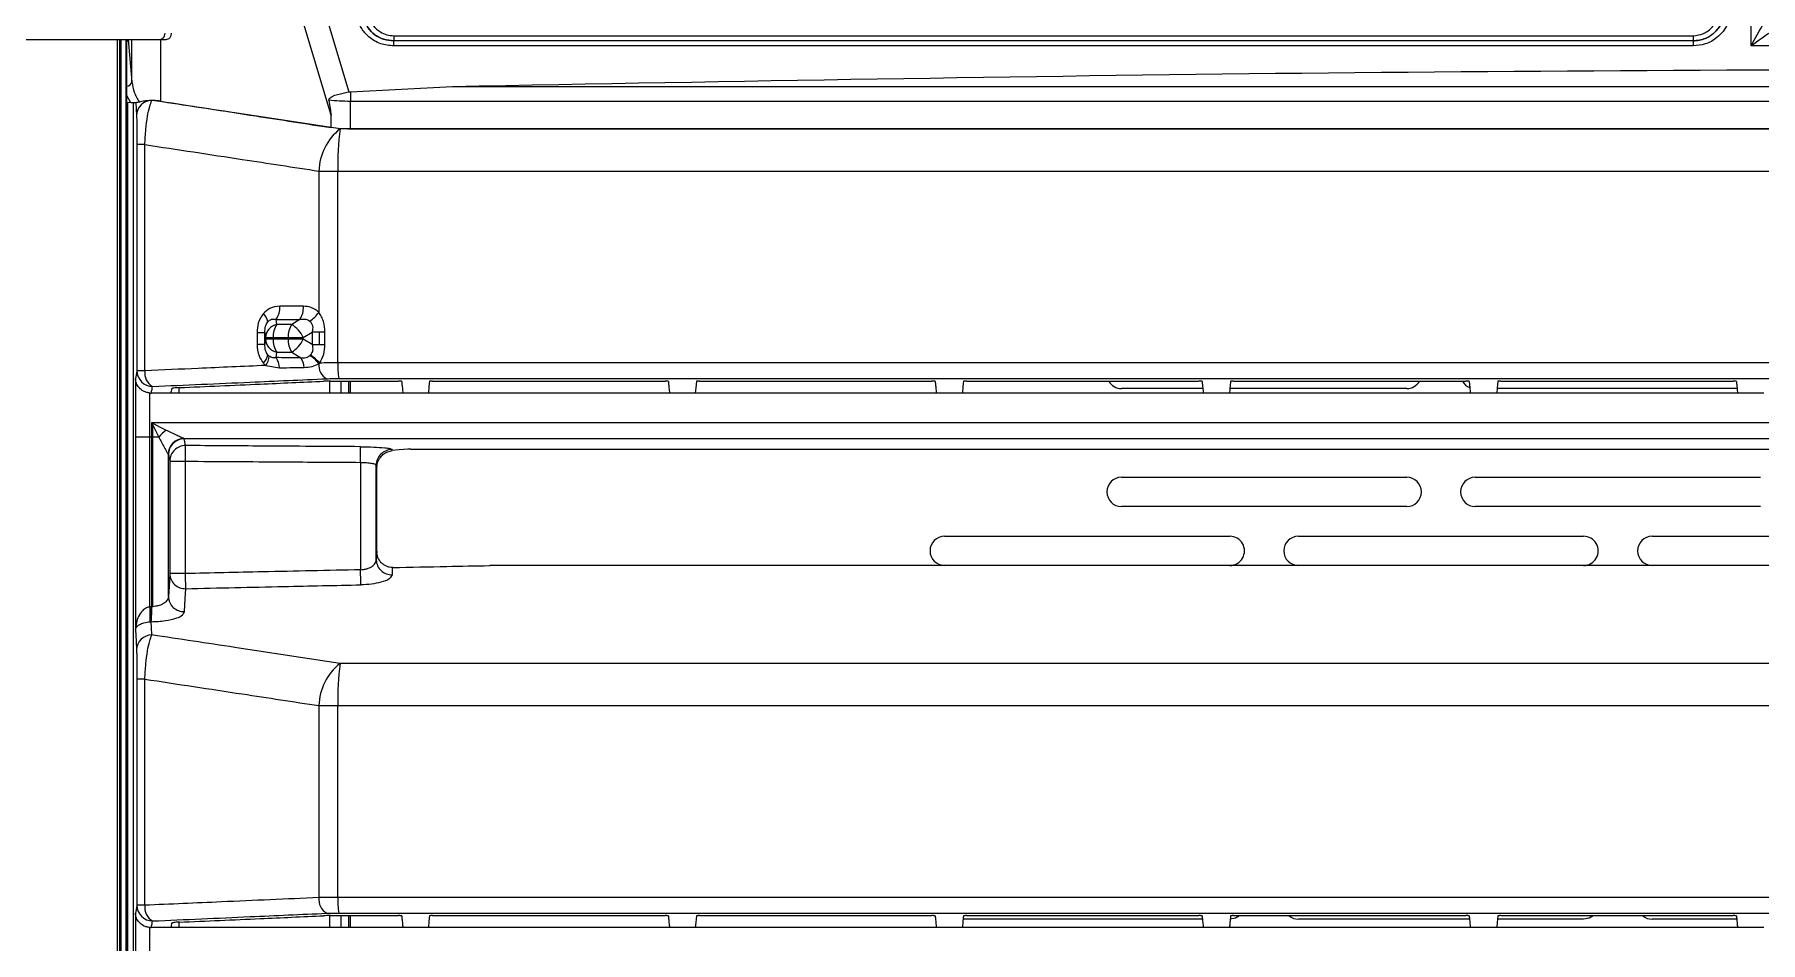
# Model space of a CAD drawing. Header units: millimetres. Extents: x -356 to 237, y 0 to 365.
# Drawn here: x 144.5 to 149.99, y 21.74 to 24.63 of the extents above; entities that cross this region are included whole.
import ezdxf

# ---------------------------------------------------------------- set-up
doc = ezdxf.new("R2010")
doc.units = ezdxf.units.MM

msp = doc.modelspace()

# ---------------------------------------------------------------- linework, layer by layer
at = {"color": 7, "linetype": 'Continuous', "lineweight": 25}
for p, q in [((149.9555, 24.5926), (149.9555, 28.1612)), ((144.9323, 26.3269), (145.4962, 24.4463)), ((145.44, 24.3728), (144.9323, 26.0659)), ((144.421, 24.613), (144.8923, 24.613)), ((144.7602, 24.613), (144.7602, 10.1015)), ((144.7687, 10.1015), (144.7687, 24.613)), ((144.7688, 10.1015), (144.7688, 24.613)), ((144.7728, 10.1015), (144.7728, 24.613)), ((144.7877, 24.613), (144.7877, 10.1015)), ((144.7903, 10.1015), (144.7903, 24.613)), ((144.7905, 10.1015), (144.7905, 24.613)), ((144.7947, 24.613), (144.8069, 24.4785)), ((144.8069, 24.4785), (144.8069, 24.613)), ((144.8923, 24.613), (144.9155, 24.613)), ((144.8971, 24.613), (144.8971, 24.4172)), ((145.6393, 24.6251), (149.7711, 24.6251)), ((145.6393, 24.6251), (145.6393, 24.6092)), ((149.7711, 24.6092), (145.6393, 24.6092)), ((145.6393, 24.5927), (145.6393, 24.6092)), ((149.7711, 24.5927), (145.6393, 24.5927)), ((149.7711, 24.6251), (149.7711, 24.6092)), ((149.7711, 24.6092), (149.7711, 24.5927)), ((157.0069, 24.5926), (149.9555, 24.5926)), ((144.8034, 24.412), (144.7905, 24.4355)), ((145.4962, 24.4463), (145.502, 24.4472)), ((145.502, 24.4472), (145.8265, 24.4642)), ((144.8034, 24.412), (144.7905, 24.4129)), ((144.7926, 24.4127), (144.7926, 10.1015)), ((144.8102, 24.4118), (144.8102, 19.9184)), ((145.44, 24.333), (145.44, 24.3728)), ((145.5012, 24.4163), (145.5012, 24.3285)), ((151.2296, 24.3284), (145.5012, 24.3284)), ((144.8478, 24.2789), (144.8228, 24.2789)), ((144.8228, 24.2789), (144.8228, 23.5597)), ((144.8478, 23.5597), (144.8478, 24.2789)), ((145.4013, 24.1946), (145.4013, 23.7454)), ((145.4013, 24.1946), (145.4615, 24.1946)), ((145.4615, 23.5849), (145.4615, 24.1946)), ((145.2658, 23.723), (145.3408, 23.723)), ((145.2673, 23.7071), (145.2658, 23.723)), ((145.3522, 23.765), (145.2772, 23.765)), ((145.3408, 23.723), (145.3148, 23.7071)), ((145.2046, 23.6811), (145.2046, 23.6445)), ((145.2046, 23.6811), (145.2295, 23.6811)), ((145.2295, 23.6811), (145.231, 23.6652)), ((145.2295, 23.6445), (145.2295, 23.6811)), ((145.231, 23.6604), (145.2295, 23.6445)), ((145.231, 23.6652), (145.231, 23.6604)), ((145.231, 23.6652), (145.256, 23.6652)), ((145.256, 23.6604), (145.231, 23.6604)), ((145.256, 23.6604), (145.256, 23.6652)), ((145.256, 23.6652), (145.3034, 23.6652)), ((145.3034, 23.6604), (145.256, 23.6604)), ((145.3148, 23.7071), (145.2673, 23.7071)), ((145.3034, 23.6652), (145.3511, 23.6652)), ((145.3034, 23.6652), (145.3034, 23.6604)), ((145.3511, 23.6604), (145.3034, 23.6604)), ((145.3511, 23.6652), (145.3794, 23.6825)), ((145.3511, 23.6604), (145.3511, 23.6652)), ((145.3794, 23.6431), (145.3511, 23.6604)), ((145.3794, 23.6825), (145.3794, 23.6431)), ((145.4021, 23.6825), (145.3794, 23.6825)), ((145.4021, 23.6825), (145.4021, 23.6431)), ((145.4203, 23.6825), (145.4021, 23.6825)), ((145.4203, 23.6431), (145.4203, 23.6825)), ((145.2046, 23.6445), (145.2295, 23.6445)), ((145.2657, 23.6014), (145.2673, 23.6185)), ((145.2673, 23.6185), (145.3148, 23.6185)), ((145.3148, 23.6185), (145.3436, 23.6009)), ((145.3794, 23.6431), (145.4021, 23.6431)), ((145.4021, 23.6431), (145.4203, 23.6431)), ((144.8478, 23.5597), (144.8228, 23.5597)), ((145.2321, 23.5766), (145.2763, 23.569)), ((144.8177, 23.5346), (144.8177, 23.3482)), ((144.9561, 23.506), (144.9561, 23.4887)), ((145.4359, 23.4887), (145.4359, 23.5268)), ((145.4379, 23.5268), (145.6539, 23.5268)), ((145.4705, 23.5268), (145.4705, 23.4887)), ((145.4965, 23.4887), (145.4965, 23.5268)), ((145.5018, 23.4887), (145.5018, 23.5268)), ((145.7623, 23.5268), (146.5019, 23.5268)), ((146.6112, 23.5268), (147.3505, 23.5268)), ((147.4606, 23.5268), (148.1995, 23.5268)), ((148.2122, 23.5029), (147.9536, 23.5029)), ((148.8606, 23.5029), (148.2983, 23.5029)), ((148.3102, 23.5268), (149.049, 23.5268)), ((149.9112, 23.5029), (149.1481, 23.5029)), ((149.1602, 23.5268), (149.8988, 23.5268)), ((144.8639, 23.3482), (144.8639, 23.4889)), ((144.9302, 23.4887), (144.8682, 23.4887)), ((145.6682, 23.4887), (144.9302, 23.4887)), ((145.7492, 23.4887), (145.6682, 23.4887)), ((146.5162, 23.4887), (145.7492, 23.4887)), ((146.5981, 23.4887), (146.5162, 23.4887)), ((147.3646, 23.4887), (146.5981, 23.4887)), ((147.4473, 23.4887), (147.3646, 23.4887)), ((148.2136, 23.4887), (147.4473, 23.4887)), ((148.2969, 23.4887), (148.2136, 23.4887)), ((149.063, 23.4887), (148.2969, 23.4887)), ((149.1467, 23.4887), (149.063, 23.4887)), ((149.9126, 23.4887), (149.1467, 23.4887)), ((149.9967, 23.4887), (149.9126, 23.4887)), ((144.8689, 23.394), (144.8689, 23.3482)), ((144.915, 23.3711), (144.8689, 23.394)), ((144.8689, 23.394), (144.8727, 23.3863)), ((144.8727, 23.3863), (144.8922, 23.3482)), ((144.8727, 23.3482), (144.8727, 23.3863)), ((144.8177, 23.3482), (144.8177, 22.7352)), ((144.8639, 23.3482), (144.8177, 23.3482)), ((144.8689, 23.3482), (144.8639, 23.3482)), ((144.8639, 22.8091), (144.8639, 23.3482)), ((144.8727, 23.3482), (144.8689, 23.3482)), ((144.8689, 23.3482), (144.8689, 22.8093)), ((144.8922, 23.3482), (144.8727, 23.3482)), ((144.8727, 22.8094), (144.8727, 23.3482)), ((144.9227, 22.8414), (144.9227, 23.2931)), ((144.9269, 23.272), (144.9269, 22.9145)), ((144.9269, 23.272), (144.9769, 23.272)), ((144.9769, 22.9145), (144.9769, 23.272)), ((145.6932, 23.3106), (151.2296, 23.3106)), ((145.5337, 23.2684), (145.5337, 22.9267)), ((145.5837, 22.9585), (145.5837, 23.2592)), ((145.5852, 23.2513), (145.5881, 23.268)), ((145.5852, 22.9859), (145.5852, 23.2513)), ((147.9536, 23.2209), (148.8606, 23.2209)), ((149.0786, 23.2209), (149.9856, 23.2209)), ((148.8606, 23.1279), (147.9536, 23.1279)), ((149.9856, 23.1279), (149.0786, 23.1279)), ((147.3911, 23.0334), (148.2981, 23.0334)), ((148.5161, 23.0334), (149.4231, 23.0334)), ((149.6411, 23.0334), (150.5481, 23.0334)), ((144.9769, 22.9145), (144.9269, 22.9145)), ((151.2296, 22.9401), (145.9451, 22.9401)), ((148.2981, 22.9404), (147.3911, 22.9404)), ((149.4231, 22.9404), (148.5161, 22.9404)), ((150.5481, 22.9404), (149.6411, 22.9404)), ((144.8727, 22.8094), (144.8697, 22.8094)), ((144.8478, 22.5789), (144.8228, 22.5789)), ((144.8228, 22.5789), (144.8228, 21.8597)), ((144.8478, 21.8597), (144.8478, 22.5789)), ((145.4013, 22.4946), (145.4013, 21.8841)), ((145.4013, 22.4946), (145.4615, 22.4946)), ((145.4615, 21.8849), (145.4615, 22.4946)), ((144.8478, 21.8597), (144.8228, 21.8597)), ((144.8177, 21.8345), (144.8177, 21.6482)), ((144.9561, 21.806), (144.9561, 21.7887)), ((145.4359, 21.7887), (145.4359, 21.8268)), ((145.4379, 21.8268), (145.6539, 21.8268)), ((145.4705, 21.8268), (145.4705, 21.7887)), ((145.4965, 21.7887), (145.4965, 21.8268)), ((145.5018, 21.7887), (145.5018, 21.8268)), ((145.7623, 21.8268), (146.5019, 21.8268)), ((146.6112, 21.8268), (147.3505, 21.8268)), ((148.211, 21.8154), (147.45, 21.8154)), ((147.4606, 21.8268), (148.1995, 21.8268)), ((148.3102, 21.8268), (149.049, 21.8268)), ((149.0603, 21.8154), (148.5161, 21.8154)), ((149.4231, 21.8154), (149.1494, 21.8154)), ((149.1602, 21.8268), (149.8988, 21.8268)), ((149.91, 21.8154), (149.6411, 21.8154)), ((144.8639, 21.6482), (144.8639, 21.7889)), ((144.9302, 21.7887), (144.8682, 21.7887)), ((145.6682, 21.7887), (144.9302, 21.7887)), ((145.7492, 21.7887), (145.6682, 21.7887)), ((146.5162, 21.7887), (145.7492, 21.7887)), ((146.5981, 21.7887), (146.5162, 21.7887)), ((147.3646, 21.7887), (146.5981, 21.7887)), ((147.4473, 21.7887), (147.3646, 21.7887)), ((148.2136, 21.7887), (147.4473, 21.7887)), ((148.2969, 21.7887), (148.2136, 21.7887)), ((149.063, 21.7887), (148.2969, 21.7887)), ((149.1467, 21.7887), (149.063, 21.7887)), ((149.9126, 21.7887), (149.1467, 21.7887)), ((149.9967, 21.7887), (149.9126, 21.7887))]:
    msp.add_line(p, q, dxfattribs=at)
at = {"color": 7, "linetype": 'Continuous', "lineweight": 25, "flags": 128}
for points in [[(145.8265, 24.4642), (147.6261, 24.4642), (149.4274, 24.4642), (151.2296, 24.4642)], [(144.819, 24.4136), (144.8203, 24.3902), (144.8214, 24.3718)], [(151.2296, 24.4163), (149.3191, 24.4163), (147.4091, 24.4163), (145.5012, 24.4163)], [(151.2296, 24.3286), (149.6153, 24.3286), (148.0017, 24.3286), (146.7346, 24.3286), (145.4685, 24.3286)], [(145.4615, 24.1946), (147.3826, 24.1946), (149.3055, 24.1946), (151.2296, 24.1946)], [(144.8228, 23.5597), (144.82, 23.5456), (144.8177, 23.5346)], [(151.2296, 23.5849), (149.3055, 23.5849), (147.3825, 23.5849), (145.4615, 23.5849)], [(145.4647, 23.535), (147.3846, 23.5351), (149.3066, 23.5351), (151.2296, 23.5351)], [(146.6018, 23.526), (146.5997, 23.5051), (146.5981, 23.4887)], [(149.1504, 23.526), (149.1483, 23.5051), (149.1467, 23.4887)], [(151.2296, 23.394), (149.1075, 23.394), (146.9868, 23.394), (144.8689, 23.394)], [(144.9717, 23.3442), (147.0554, 23.3442), (149.1419, 23.3442), (151.2296, 23.3442)], [(144.9773, 23.3218), (144.9749, 23.3336), (144.973, 23.3429)], [(144.9227, 23.2931), (144.9251, 23.2813), (144.9269, 23.272)], [(144.9769, 23.272), (144.977, 23.2812), (144.9771, 23.2901), (144.9771, 23.2984), (144.9772, 23.3057), (144.9772, 23.312), (144.9772, 23.3168), (144.9773, 23.3201), (144.9773, 23.3218)], [(145.5337, 23.2684), (145.5337, 23.2776), (145.5338, 23.2865), (145.5338, 23.2948), (145.5339, 23.3022), (145.5339, 23.3084), (145.5339, 23.3133), (145.534, 23.3166), (145.534, 23.3182)], [(145.684, 23.3108), (145.6563, 23.3081), (145.6345, 23.3061)], [(144.9269, 22.9145), (144.9246, 22.8736), (144.9227, 22.8414)], [(144.978, 22.8666), (144.978, 22.8696), (144.9779, 22.8736), (144.9778, 22.8787), (144.9776, 22.8847), (144.9775, 22.8915), (144.9773, 22.8988), (144.9771, 22.9065), (144.9769, 22.9145)], [(145.5347, 22.8788), (145.5346, 22.8818), (145.5345, 22.8858), (145.5344, 22.8909), (145.5343, 22.8969), (145.5341, 22.9037), (145.534, 22.911), (145.5338, 22.9188), (145.5337, 22.9267)], [(144.9738, 22.7936), (144.9762, 22.8345), (144.978, 22.8666)], [(144.8177, 22.7352), (144.8198, 22.6997), (144.8214, 22.6718)], [(144.8703, 22.7196), (144.8689, 22.7431), (144.8679, 22.7615)], [(151.2296, 22.6286), (149.6153, 22.6286), (148.0017, 22.6286), (146.7346, 22.6286), (145.4685, 22.6286)], [(145.4615, 22.4946), (147.3826, 22.4946), (149.3055, 22.4946), (151.2296, 22.4946)], [(144.8228, 21.8597), (144.82, 21.8456), (144.8177, 21.8345)], [(151.2296, 21.8849), (149.3055, 21.8849), (147.3825, 21.8849), (145.4615, 21.8849)], [(144.933, 21.8026), (144.9315, 21.7948), (144.9302, 21.7887)], [(145.4647, 21.835), (147.3846, 21.8351), (149.3066, 21.8351), (151.2296, 21.8351)], [(146.6018, 21.826), (146.5997, 21.8051), (146.5981, 21.7887)], [(148.3283, 21.8266), (148.3159, 21.819), (148.2996, 21.8155)], [(149.1504, 21.826), (149.1483, 21.8051), (149.1467, 21.7887)], [(149.4533, 21.8266), (149.4409, 21.819), (149.4231, 21.8154)]]:
    msp.add_lwpolyline(points, dxfattribs=at)
at = {"color": 7, "linetype": 'Continuous', "lineweight": 25}
for centre, radius, start, end in [((144.7814, 24.6151), 0.0134, 312.4728, 350.998), ((144.8922, 24.6329), 0.02, 270.1033, 0.1189), ((144.7889, 24.483), 0.0185, 274.7693, 346.1162), ((146.0857, 24.4177), 0.5844, 177.1103, 180.1353), ((144.8706, 24.3704), 0.0492, 90.3655, 178.4197), ((145.5774, 24.1902), 0.1762, 128.2039, 178.5456), ((146.3387, 24.2163), 0.8775, 172.6459, 181.4149), ((145.1861, 23.7032), 0.0545, 13.2048, 44.9009), ((145.2056, 23.7619), 0.0716, 327.1538, 2.4635), ((145.2806, 23.7619), 0.0716, 327.1572, 2.4721), ((145.3006, 23.821), 0.126, 304.6998, 323.0788), ((145.2775, 23.6616), 0.0466, 102.6138, 175.599), ((145.2775, 23.664), 0.0466, 184.401, 257.3862), ((145.3275, 23.6683), 0.0716, 147.1595, 182.4714), ((145.3275, 23.6573), 0.0716, 177.5286, 212.8405), ((145.3749, 23.6683), 0.0716, 147.1473, 182.4717), ((145.3749, 23.6573), 0.0716, 177.5283, 212.8527), ((145.2662, 23.6284), 0.0925, 23.4487, 58.3385), ((145.2662, 23.6972), 0.0925, 301.6615, 336.5513), ((145.1861, 23.6224), 0.0545, 315.0991, 346.7952), ((145.1859, 23.6101), 0.0571, 324.0105, 356.2594), ((145.2112, 23.5656), 0.0652, 2.9484, 33.2934), ((145.3062, 23.5052), 0.1224, 38.9796, 57.2618), ((145.2985, 23.4929), 0.1394, 40.8537, 57.1333), ((144.8728, 23.5599), 0.05, 180.1991, 269.6224), ((144.897, 23.5531), 0.0497, 172.3335, 240.3509), ((145.2905, 23.5658), 0.0636, 4.1237, 33.3891), ((145.4495, 23.5766), 0.0485, 173.4439, 240.9229), ((145.681, 23.5739), 0.2198, 177.1418, 190.1796), ((147.9536, 23.5495), 0.0465, 209.7908, 269.9909), ((148.8606, 23.5494), 0.0465, 270.0012, 330.3751), ((149.0786, 23.5494), 0.0465, 209.7787, 248.0288), ((145.0211, 23.2426), 0.1666, 129.5364, 140.6694), ((144.9725, 23.2938), 0.0504, 90.8572, 179.3158), ((144.9727, 23.2929), 0.05, 89.6137, 179.7956), ((144.9769, 23.2718), 0.05, 89.6125, 179.794), ((145.6336, 23.2591), 0.05, 89.6578, 179.7942), ((147.9536, 23.1744), 0.0465, 90.0003, 179.9997), ((148.8606, 23.1744), 0.0465, 270, 90), ((149.0786, 23.1744), 0.0465, 90.0003, 179.9997), ((147.9536, 23.1744), 0.0465, 180.0003, 269.9997), ((149.0786, 23.1744), 0.0465, 180.0003, 269.9997), ((147.3911, 22.9869), 0.0465, 90.0003, 179.9968), ((148.2981, 22.9869), 0.0465, 269.9986, 90.0014), ((148.5161, 22.9869), 0.0465, 90.0061, 179.9968), ((149.4231, 22.9869), 0.0465, 269.9986, 90.0014), ((149.6411, 22.9869), 0.0465, 90.0003, 179.9968), ((145.6329, 22.9599), 0.0493, 181.6401, 271.9748), ((147.3911, 22.9869), 0.0465, 180.0003, 269.9997), ((148.5161, 22.9869), 0.0465, 180.0003, 269.9939), ((149.6411, 22.9869), 0.0465, 180.0003, 269.9997), ((144.9762, 22.9159), 0.0493, 181.6493, 272.0999), ((144.972, 22.8429), 0.0493, 181.651, 272.101), ((144.582, 22.7816), 0.2832, 355.9187, 5.5709), ((144.5849, 22.7965), 0.2842, 352.9285, 2.5864), ((144.5043, 22.7997), 0.3656, 354.0039, 1.5138), ((144.8706, 22.6704), 0.0492, 90.3666, 178.4214), ((145.5774, 22.4902), 0.1762, 128.2024, 178.5472), ((146.3387, 22.5163), 0.8774, 172.6456, 181.4152), ((144.8728, 21.8599), 0.05, 180.2018, 269.6224), ((144.897, 21.8531), 0.0497, 172.3355, 240.351), ((145.4506, 21.8775), 0.0497, 172.3779, 240.3672), ((145.681, 21.8739), 0.2198, 177.1414, 190.18), ((148.5161, 21.8619), 0.0465, 230.1948, 270.0038), ((149.6411, 21.8619), 0.0465, 230.1948, 270.0096)]:
    msp.add_arc(centre, radius, start, end, dxfattribs=at)
for points, knots in [([(149.891, 24.7108), (149.8889, 24.6941), (149.8845, 24.6591), (149.8519, 24.6195), (149.8116, 24.5965), (149.7843, 24.5939), (149.7711, 24.5927)], [0, 0, 0, 0, 0.268395, 0.559967, 0.788212, 1, 1, 1, 1]), ([(149.7711, 24.6251), (149.7824, 24.6265), (149.8059, 24.6294), (149.8327, 24.6506), (149.8484, 24.6772), (149.8502, 24.6952), (149.851, 24.7039)], [0, 0, 0, 0, 0.272177, 0.564876, 0.79125, 1, 1, 1, 1]), ([(149.9555, 24.5926), (149.9693, 24.6175), (149.9891, 24.6534), (150.0119, 24.694), (150.0224, 24.7124), (150.0261, 24.7202), (150.0275, 24.723)], [0, 0, 0, 0, 0.574128, 0.825759, 0.937038, 1, 1, 1, 1]), ([(145.6393, 24.5927), (145.6252, 24.5941), (145.5964, 24.597), (145.5612, 24.6185), (145.5363, 24.6464), (145.5282, 24.6672), (145.5242, 24.6774)], [0, 0, 0, 0, 0.275055, 0.563665, 0.787887, 1, 1, 1, 1]), ([(145.5434, 24.6795), (145.5475, 24.6695), (145.5555, 24.6498), (145.5786, 24.6273), (145.607, 24.612), (145.6284, 24.61), (145.6393, 24.6089)], [0, 0, 0, 0, 0.252761, 0.497861, 0.744114, 1, 1, 1, 1]), ([(145.6393, 24.6088), (145.6286, 24.6098), (145.6072, 24.6118), (145.5786, 24.6272), (145.5554, 24.6498), (145.5474, 24.6696), (145.5434, 24.6794)], [0, 0, 0, 0, 0.251366, 0.502008, 0.751517, 1, 1, 1, 1]), ([(145.5626, 24.6816), (145.5662, 24.673), (145.5735, 24.6553), (145.5942, 24.6373), (145.617, 24.6269), (145.632, 24.6257), (145.6393, 24.6251)], [0, 0, 0, 0, 0.271855, 0.559585, 0.785202, 1, 1, 1, 1]), ([(149.8699, 24.6966), (149.8697, 24.6935), (149.869, 24.6838), (149.8615, 24.6627), (149.8435, 24.6358), (149.8163, 24.618), (149.7913, 24.61), (149.7779, 24.6092), (149.7711, 24.6088)], [0, 0, 0, 0, 0.064632, 0.20026, 0.460197, 0.721564, 0.858837, 1, 1, 1, 1]), ([(149.7711, 24.6089), (149.7779, 24.6093), (149.7913, 24.6101), (149.8163, 24.6181), (149.8433, 24.636), (149.8622, 24.6627), (149.8672, 24.6811), (149.869, 24.6874)], [0, 0, 0, 0, 0.15094, 0.297732, 0.577261, 0.855102, 1, 1, 1, 1]), ([(150.0771, 24.6745), (150.0748, 24.6731), (150.0681, 24.669), (150.0511, 24.6582), (150.0124, 24.633), (149.9789, 24.6092), (149.9555, 24.5926)], [0, 0, 0, 0, 0.0543105, 0.1600089, 0.4129095, 1, 1, 1, 1]), ([(144.9155, 24.613), (144.92, 24.6143), (144.9258, 24.616), (144.9296, 24.622), (144.9312, 24.6256), (144.9321, 24.6293), (144.9322, 24.6318), (144.9323, 24.633)], [0, 0, 0, 0, 0.464474, 0.600304, 0.737392, 0.871855, 1, 1, 1, 1]), ([(145.8265, 24.4642), (146.7267, 24.4807), (148.5276, 24.5136), (150.3288, 24.5183), (151.2296, 24.5206)], [0, 0, 0, 0, 0.49987, 1, 1, 1, 1]), ([(144.8069, 24.4785), (144.8086, 24.4673), (144.8121, 24.4444), (144.8242, 24.4245), (144.8303, 24.4144)], [0, 0, 0, 0, 0.490463, 1, 1, 1, 1]), ([(145.4332, 24.4199), (145.4332, 24.4206), (145.4331, 24.422), (145.4341, 24.4249), (145.4375, 24.4287), (145.4465, 24.4342), (145.4664, 24.4407), (145.4843, 24.4441), (145.4962, 24.4463)], [0, 0, 0, 0, 0.02832, 0.057871, 0.124877, 0.237195, 0.494994, 1, 1, 1, 1]), ([(144.8303, 24.4144), (144.8283, 24.414), (144.8241, 24.413), (144.8174, 24.4122), (144.8104, 24.4117), (144.8057, 24.4119), (144.8034, 24.412)], [0, 0, 0, 0, 0.2291953, 0.4760695, 0.7486414, 1, 1, 1, 1]), ([(144.8214, 24.3718), (144.8216, 24.3667), (144.8222, 24.3533), (144.8225, 24.3317), (144.8227, 24.3058), (144.8228, 24.2882), (144.8228, 24.2789)], [0, 0, 0, 0, 0.1653987, 0.4312676, 0.699578, 1, 1, 1, 1]), ([(144.8971, 24.4172), (144.8916, 24.4178), (144.8803, 24.4192), (144.8632, 24.4191), (144.8464, 24.4178), (144.8356, 24.4155), (144.8303, 24.4144)], [0, 0, 0, 0, 0.247816, 0.508568, 0.760482, 1, 1, 1, 1]), ([(144.8478, 24.2789), (144.8486, 24.2951), (144.8503, 24.3253), (144.8557, 24.3657), (144.8612, 24.3969), (144.8677, 24.4132), (144.8703, 24.4196)], [0, 0, 0, 0, 0.339837, 0.632794, 0.855625, 1, 1, 1, 1]), ([(145.4685, 24.3286), (145.3568, 24.3457), (145.1574, 24.3762), (144.958, 24.4064), (144.8703, 24.4196)], [0, 0, 0, 0, 0.560012, 1, 1, 1, 1]), ([(144.8971, 24.4172), (144.9984, 24.4015), (145.1794, 24.3735), (145.3604, 24.3453), (145.44, 24.3329)], [0, 0, 0, 0, 0.55999, 1, 1, 1, 1]), ([(145.4332, 24.4199), (145.4345, 24.4111), (145.4367, 24.3954), (145.439, 24.3797), (145.44, 24.3728)], [0, 0, 0, 0, 0.559738, 1, 1, 1, 1]), ([(145.5012, 24.4163), (145.4895, 24.4165), (145.4668, 24.4167), (145.4442, 24.4189), (145.4332, 24.4199)], [0, 0, 0, 0, 0.51571, 1, 1, 1, 1]), ([(145.5012, 24.3284), (145.4907, 24.3286), (145.4702, 24.3289), (145.4499, 24.3316), (145.44, 24.3329)], [0, 0, 0, 0, 0.512018, 1, 1, 1, 1]), ([(144.8478, 24.2789), (144.9511, 24.2633), (145.1356, 24.2353), (145.3201, 24.2071), (145.4013, 24.1946)], [0, 0, 0, 0, 0.5599894, 1, 1, 1, 1]), ([(145.2247, 23.7417), (145.2183, 23.7318), (145.2063, 23.7133), (145.2051, 23.6913), (145.2046, 23.6811)], [0, 0, 0, 0, 0.533671, 1, 1, 1, 1]), ([(145.2772, 23.765), (145.2658, 23.7637), (145.2457, 23.7615), (145.231, 23.7477), (145.2247, 23.7417)], [0, 0, 0, 0, 0.5659209, 1, 1, 1, 1]), ([(145.2295, 23.6811), (145.2298, 23.6879), (145.2302, 23.6975), (145.2344, 23.7092), (145.2376, 23.7136), (145.2391, 23.7157)], [0, 0, 0, 0, 0.5519755, 0.7888137, 1, 1, 1, 1]), ([(145.2391, 23.7157), (145.2408, 23.7174), (145.2442, 23.7207), (145.2533, 23.7248), (145.2608, 23.7237), (145.2658, 23.723)], [0, 0, 0, 0, 0.245407, 0.485822, 1, 1, 1, 1]), ([(145.3408, 23.723), (145.3469, 23.7238), (145.3557, 23.7248), (145.3665, 23.7218), (145.3704, 23.7189), (145.3723, 23.7175)], [0, 0, 0, 0, 0.5574785, 0.7898982, 1, 1, 1, 1]), ([(145.4013, 23.7454), (145.3933, 23.7516), (145.3787, 23.763), (145.3604, 23.7643), (145.3522, 23.765)], [0, 0, 0, 0, 0.550489, 1, 1, 1, 1]), ([(145.3723, 23.7175), (145.3744, 23.7152), (145.3787, 23.7106), (145.3816, 23.7017), (145.3818, 23.6921), (145.3802, 23.6858), (145.3794, 23.6825)], [0, 0, 0, 0, 0.243008, 0.492016, 0.727473, 1, 1, 1, 1]), ([(145.4203, 23.6825), (145.4195, 23.6938), (145.4183, 23.7107), (145.4103, 23.7317), (145.4042, 23.7409), (145.4013, 23.7454)], [0, 0, 0, 0, 0.505575, 0.758983, 1, 1, 1, 1]), ([(145.2046, 23.6445), (145.2055, 23.6316), (145.207, 23.6095), (145.2195, 23.5914), (145.2247, 23.5839)], [0, 0, 0, 0, 0.585526, 1, 1, 1, 1]), ([(145.2391, 23.6099), (145.2376, 23.612), (145.2344, 23.6164), (145.2302, 23.6281), (145.2298, 23.6378), (145.2295, 23.6445)], [0, 0, 0, 0, 0.2112411, 0.4480209, 1, 1, 1, 1]), ([(145.2429, 23.6064), (145.2421, 23.607), (145.2408, 23.6081), (145.2397, 23.6094), (145.2391, 23.6099)], [0, 0, 0, 0, 0.554545, 1, 1, 1, 1]), ([(145.2657, 23.6014), (145.2619, 23.6009), (145.2561, 23.6001), (145.2483, 23.6028), (145.2447, 23.6051), (145.2429, 23.6064)], [0, 0, 0, 0, 0.47016, 0.718589, 1, 1, 1, 1]), ([(145.3436, 23.6009), (145.3291, 23.601), (145.3031, 23.6012), (145.2771, 23.6013), (145.2657, 23.6014)], [0, 0, 0, 0, 0.560168, 1, 1, 1, 1]), ([(145.3724, 23.6081), (145.3704, 23.6063), (145.3666, 23.6029), (145.3595, 23.6002), (145.3517, 23.5996), (145.3465, 23.6004), (145.3436, 23.6009)], [0, 0, 0, 0, 0.257131, 0.488806, 0.724189, 1, 1, 1, 1]), ([(145.3742, 23.61), (145.3739, 23.6097), (145.3733, 23.609), (145.3727, 23.6084), (145.3724, 23.6081)], [0, 0, 0, 0, 0.562606, 1, 1, 1, 1]), ([(145.3794, 23.6431), (145.3802, 23.6401), (145.3817, 23.6343), (145.3817, 23.6255), (145.3796, 23.617), (145.376, 23.6124), (145.3742, 23.61)], [0, 0, 0, 0, 0.2693782, 0.5040175, 0.7510054, 1, 1, 1, 1]), ([(145.404, 23.5841), (145.4089, 23.5933), (145.4187, 23.6117), (145.4197, 23.6326), (145.4203, 23.6431)], [0, 0, 0, 0, 0.495054, 1, 1, 1, 1]), ([(145.2321, 23.5766), (145.1603, 23.5734), (145.0322, 23.5678), (144.9041, 23.5621), (144.8478, 23.5597)], [0, 0, 0, 0, 0.56, 1, 1, 1, 1]), ([(145.2247, 23.5839), (145.226, 23.5824), (145.2283, 23.5799), (145.2309, 23.5776), (145.2321, 23.5766)], [0, 0, 0, 0, 0.562179, 1, 1, 1, 1]), ([(145.2763, 23.569), (145.2908, 23.5693), (145.3167, 23.5697), (145.3426, 23.5702), (145.354, 23.5704)], [0, 0, 0, 0, 0.559869, 1, 1, 1, 1]), ([(145.354, 23.5704), (145.3626, 23.571), (145.3792, 23.572), (145.3942, 23.5789), (145.4014, 23.5822)], [0, 0, 0, 0, 0.522845, 1, 1, 1, 1]), ([(145.4014, 23.5822), (145.4019, 23.5825), (145.4027, 23.5832), (145.4036, 23.5838), (145.404, 23.5841)], [0, 0, 0, 0, 0.557102, 1, 1, 1, 1]), ([(145.4615, 23.5849), (145.4517, 23.5848), (145.4325, 23.5848), (145.4134, 23.5843), (145.404, 23.5841)], [0, 0, 0, 0, 0.511914, 1, 1, 1, 1]), ([(144.8639, 23.4889), (144.8604, 23.4894), (144.8534, 23.4904), (144.8411, 23.4954), (144.829, 23.5047), (144.8197, 23.5191), (144.8184, 23.5295), (144.8177, 23.5346)], [0, 0, 0, 0, 0.1480975, 0.2986219, 0.5583311, 0.7867892, 1, 1, 1, 1]), ([(144.8682, 23.4887), (144.869, 23.4927), (144.8704, 23.4997), (144.8718, 23.5068), (144.8724, 23.5099)], [0, 0, 0, 0, 0.559968, 1, 1, 1, 1]), ([(144.8724, 23.5099), (144.9758, 23.5144), (145.1603, 23.5225), (145.3448, 23.5307), (145.426, 23.5343)], [0, 0, 0, 0, 0.559999, 1, 1, 1, 1]), ([(144.933, 23.5026), (144.9325, 23.5), (144.9316, 23.4954), (144.9306, 23.4908), (144.9302, 23.4887)], [0, 0, 0, 0, 0.55988, 1, 1, 1, 1]), ([(144.958, 23.5061), (144.9547, 23.506), (144.9486, 23.5057), (144.9411, 23.5048), (144.9359, 23.5043), (144.9338, 23.5031), (144.933, 23.5026)], [0, 0, 0, 0, 0.388776, 0.713703, 0.897727, 1, 1, 1, 1]), ([(144.958, 23.5061), (145.0436, 23.5099), (145.1964, 23.5166), (145.3492, 23.5234), (145.4164, 23.5264)], [0, 0, 0, 0, 0.559995, 1, 1, 1, 1]), ([(145.4379, 23.5268), (145.4343, 23.5268), (145.4271, 23.5268), (145.4199, 23.5265), (145.4164, 23.5264)], [0, 0, 0, 0, 0.512988, 1, 1, 1, 1]), ([(145.426, 23.5343), (145.433, 23.5345), (145.4459, 23.535), (145.4588, 23.535), (145.4647, 23.535)], [0, 0, 0, 0, 0.5446014, 1, 1, 1, 1]), ([(145.6645, 23.5259), (145.6644, 23.526), (145.6641, 23.5262), (145.663, 23.5263), (145.6615, 23.5265), (145.6596, 23.5267), (145.6571, 23.5268), (145.6552, 23.5268), (145.6539, 23.5268)], [0, 0, 0, 0, 0.03938, 0.117892, 0.305556, 0.463947, 0.638239, 1, 1, 1, 1]), ([(145.6645, 23.5259), (145.665, 23.5217), (145.6657, 23.5147), (145.6666, 23.5051), (145.6674, 23.4969), (145.668, 23.4915), (145.6682, 23.4887)], [0, 0, 0, 0, 0.340012, 0.560004, 0.780008, 1, 1, 1, 1]), ([(145.7529, 23.526), (145.7522, 23.519), (145.751, 23.5066), (145.7498, 23.4942), (145.7492, 23.4887)], [0, 0, 0, 0, 0.560013, 1, 1, 1, 1]), ([(145.7623, 23.5268), (145.7611, 23.5268), (145.7589, 23.5268), (145.7561, 23.5267), (145.7543, 23.5264), (145.7533, 23.5263), (145.753, 23.5261), (145.7529, 23.526)], [0, 0, 0, 0, 0.372652, 0.701507, 0.894513, 0.965216, 1, 1, 1, 1]), ([(146.5125, 23.5259), (146.5123, 23.526), (146.512, 23.5262), (146.5109, 23.5263), (146.5094, 23.5265), (146.5076, 23.5267), (146.5051, 23.5268), (146.5032, 23.5268), (146.5019, 23.5268)], [0, 0, 0, 0, 0.038898, 0.116837, 0.304546, 0.462718, 0.636932, 1, 1, 1, 1]), ([(146.5125, 23.5259), (146.5129, 23.5217), (146.5136, 23.5147), (146.5145, 23.5051), (146.5153, 23.4969), (146.5159, 23.4915), (146.5162, 23.4887)], [0, 0, 0, 0, 0.339985, 0.559994, 0.779991, 1, 1, 1, 1]), ([(146.6112, 23.5268), (146.61, 23.5268), (146.6078, 23.5268), (146.6049, 23.5266), (146.6031, 23.5264), (146.6021, 23.5263), (146.6019, 23.5261), (146.6018, 23.526)], [0, 0, 0, 0, 0.371873, 0.700945, 0.893748, 0.964664, 1, 1, 1, 1]), ([(147.3609, 23.5259), (147.3608, 23.526), (147.3605, 23.5262), (147.3594, 23.5263), (147.3579, 23.5265), (147.3561, 23.5267), (147.3537, 23.5268), (147.3518, 23.5268), (147.3505, 23.5268)], [0, 0, 0, 0, 0.0384092, 0.1153278, 0.3044287, 0.4619146, 0.6364991, 1, 1, 1, 1]), ([(147.3609, 23.5259), (147.3614, 23.5217), (147.3621, 23.5147), (147.363, 23.5051), (147.3638, 23.4969), (147.3644, 23.4915), (147.3646, 23.4887)], [0, 0, 0, 0, 0.340026, 0.559979, 0.779996, 1, 1, 1, 1]), ([(147.451, 23.526), (147.4503, 23.519), (147.4491, 23.5066), (147.4478, 23.4942), (147.4473, 23.4887)], [0, 0, 0, 0, 0.5599686, 1, 1, 1, 1]), ([(147.4606, 23.5268), (147.4594, 23.5268), (147.4571, 23.5268), (147.4542, 23.5266), (147.4524, 23.5264), (147.4514, 23.5263), (147.4511, 23.526), (147.451, 23.526)], [0, 0, 0, 0, 0.370928, 0.699995, 0.892756, 0.964353, 1, 1, 1, 1]), ([(148.2099, 23.5259), (148.2098, 23.526), (148.2095, 23.5262), (148.2084, 23.5263), (148.2069, 23.5266), (148.2051, 23.5267), (148.2027, 23.5268), (148.2008, 23.5268), (148.1995, 23.5268)], [0, 0, 0, 0, 0.037931, 0.114235, 0.303512, 0.461286, 0.635427, 1, 1, 1, 1]), ([(148.2099, 23.5259), (148.2103, 23.5217), (148.211, 23.5148), (148.212, 23.5051), (148.2128, 23.4969), (148.2133, 23.4915), (148.2136, 23.4887)], [0, 0, 0, 0, 0.340011, 0.55997, 0.779979, 1, 1, 1, 1]), ([(148.3006, 23.526), (148.2999, 23.519), (148.2987, 23.5066), (148.2974, 23.4942), (148.2969, 23.4887)], [0, 0, 0, 0, 0.560011, 1, 1, 1, 1]), ([(148.3102, 23.5268), (148.309, 23.5268), (148.3068, 23.5268), (148.3039, 23.5266), (148.302, 23.5264), (148.301, 23.5263), (148.3007, 23.526), (148.3006, 23.526)], [0, 0, 0, 0, 0.370389, 0.699831, 0.892499, 0.964334, 1, 1, 1, 1]), ([(149.0593, 23.5259), (149.0592, 23.526), (149.0588, 23.5262), (149.0578, 23.5263), (149.0563, 23.5266), (149.0545, 23.5267), (149.0521, 23.5268), (149.0503, 23.5268), (149.049, 23.5268)], [0, 0, 0, 0, 0.037411, 0.113067, 0.302772, 0.460226, 0.634218, 1, 1, 1, 1]), ([(149.0593, 23.5259), (149.0597, 23.5217), (149.0604, 23.5148), (149.0613, 23.5051), (149.0622, 23.4969), (149.0627, 23.4915), (149.063, 23.4887)], [0, 0, 0, 0, 0.339989, 0.560017, 0.779971, 1, 1, 1, 1]), ([(149.1602, 23.5268), (149.1589, 23.5268), (149.1567, 23.5268), (149.1537, 23.5266), (149.1518, 23.5264), (149.1508, 23.5263), (149.1505, 23.526), (149.1504, 23.526)], [0, 0, 0, 0, 0.369367, 0.69919, 0.891258, 0.963786, 1, 1, 1, 1]), ([(149.9089, 23.5259), (149.9088, 23.526), (149.9085, 23.5262), (149.9074, 23.5264), (149.906, 23.5266), (149.9042, 23.5267), (149.9019, 23.5268), (149.9, 23.5268), (149.8988, 23.5268)], [0, 0, 0, 0, 0.037545, 0.112195, 0.302486, 0.459717, 0.633667, 1, 1, 1, 1]), ([(149.9089, 23.5259), (149.9093, 23.5217), (149.91, 23.5148), (149.911, 23.5051), (149.9118, 23.4969), (149.9124, 23.4915), (149.9126, 23.4887)], [0, 0, 0, 0, 0.340016, 0.55999, 0.779964, 1, 1, 1, 1]), ([(144.8639, 23.4889), (144.8647, 23.4889), (144.8661, 23.4888), (144.8676, 23.4888), (144.8682, 23.4887)], [0, 0, 0, 0, 0.559602, 1, 1, 1, 1]), ([(144.8922, 23.3482), (144.8977, 23.3376), (144.9059, 23.3218), (144.9155, 23.3048), (144.9199, 23.2973), (144.9215, 23.2952), (144.9221, 23.2944)], [0, 0, 0, 0, 0.581318, 0.868005, 0.953291, 1, 1, 1, 1]), ([(144.9717, 23.3442), (144.9708, 23.3446), (144.9683, 23.3456), (144.9613, 23.3488), (144.9433, 23.3572), (144.9269, 23.3653), (144.915, 23.3711)], [0, 0, 0, 0, 0.048842, 0.129521, 0.365505, 1, 1, 1, 1]), ([(144.973, 23.3429), (144.9729, 23.3432), (144.9726, 23.3437), (144.972, 23.344), (144.9717, 23.3442)], [0, 0, 0, 0, 0.458751, 1, 1, 1, 1]), ([(144.9221, 23.2944), (144.9223, 23.2942), (144.9226, 23.2938), (144.9227, 23.2933), (144.9227, 23.2931)], [0, 0, 0, 0, 0.597662, 1, 1, 1, 1]), ([(144.9769, 23.272), (145.0809, 23.2713), (145.2664, 23.2701), (145.452, 23.2689), (145.5337, 23.2684)], [0, 0, 0, 0, 0.5600015, 1, 1, 1, 1]), ([(145.534, 23.3182), (145.43, 23.3189), (145.2445, 23.32), (145.0589, 23.3212), (144.9773, 23.3218)], [0, 0, 0, 0, 0.56, 1, 1, 1, 1]), ([(145.534, 23.3182), (145.5481, 23.3181), (145.5737, 23.3179), (145.6046, 23.3149), (145.6246, 23.3139), (145.6319, 23.3101), (145.6339, 23.309)], [0, 0, 0, 0, 0.41885, 0.759012, 0.930704, 1, 1, 1, 1]), ([(145.5881, 23.268), (145.5906, 23.2736), (145.5954, 23.2842), (145.6106, 23.2996), (145.6252, 23.3036), (145.6345, 23.3061)], [0, 0, 0, 0, 0.292607, 0.549777, 1, 1, 1, 1]), ([(145.6345, 23.3061), (145.6344, 23.3066), (145.6342, 23.3076), (145.634, 23.3086), (145.6339, 23.309)], [0, 0, 0, 0, 0.559585, 1, 1, 1, 1]), ([(145.6932, 23.3106), (145.6916, 23.3106), (145.6886, 23.3106), (145.6855, 23.3107), (145.684, 23.3108)], [0, 0, 0, 0, 0.505012, 1, 1, 1, 1]), ([(145.5337, 23.2684), (145.5398, 23.2682), (145.5489, 23.2679), (145.5607, 23.2668), (145.5698, 23.2652), (145.5784, 23.2643), (145.5824, 23.2604), (145.5837, 23.2592)], [0, 0, 0, 0, 0.356789, 0.527666, 0.683196, 0.899383, 1, 1, 1, 1]), ([(145.5837, 23.2592), (145.584, 23.2577), (145.5845, 23.2551), (145.585, 23.2524), (145.5852, 23.2513)], [0, 0, 0, 0, 0.560104, 1, 1, 1, 1]), ([(145.5337, 22.9267), (145.5371, 22.927), (145.544, 22.9275), (145.5536, 22.9298), (145.5624, 22.9331), (145.5716, 22.9383), (145.5808, 22.9462), (145.5828, 22.9546), (145.5837, 22.9585)], [0, 0, 0, 0, 0.161244, 0.322115, 0.462258, 0.599955, 0.820484, 1, 1, 1, 1]), ([(145.5852, 22.9859), (145.5849, 22.9808), (145.5844, 22.9717), (145.5839, 22.9625), (145.5837, 22.9585)], [0, 0, 0, 0, 0.560011, 1, 1, 1, 1]), ([(145.636, 22.934), (145.6326, 22.9341), (145.6258, 22.9344), (145.6161, 22.9375), (145.6072, 22.9424), (145.597, 22.9512), (145.5874, 22.9657), (145.586, 22.9792), (145.5852, 22.9859)], [0, 0, 0, 0, 0.1253, 0.25077, 0.376087, 0.501259, 0.750568, 1, 1, 1, 1]), ([(145.5337, 22.9267), (145.4297, 22.9245), (145.2442, 22.9206), (145.0586, 22.9164), (144.9769, 22.9145)], [0, 0, 0, 0, 0.560004, 1, 1, 1, 1]), ([(145.6346, 22.9106), (145.6317, 22.906), (145.6236, 22.8932), (145.5975, 22.8868), (145.5678, 22.8803), (145.5461, 22.8794), (145.5347, 22.8788)], [0, 0, 0, 0, 0.146669, 0.407447, 0.68552, 1, 1, 1, 1]), ([(145.6346, 22.9106), (145.6349, 22.915), (145.6353, 22.9228), (145.6358, 22.9306), (145.636, 22.934)], [0, 0, 0, 0, 0.560019, 1, 1, 1, 1]), ([(145.636, 22.934), (145.6934, 22.9352), (145.7961, 22.9372), (145.8987, 22.9392), (145.9439, 22.9401)], [0, 0, 0, 0, 0.560008, 1, 1, 1, 1]), ([(145.9439, 22.9401), (145.9441, 22.9401), (145.9445, 22.9401), (145.945, 22.9401), (145.9451, 22.9401)], [0, 0, 0, 0, 0.562531, 1, 1, 1, 1]), ([(144.9227, 22.8414), (144.9226, 22.8401), (144.9224, 22.8383), (144.9219, 22.8366), (144.9218, 22.8361), (144.9218, 22.836), (144.921, 22.8341), (144.9182, 22.8279), (144.9107, 22.8212), (144.9015, 22.816), (144.8927, 22.8127), (144.883, 22.8103), (144.8762, 22.8097), (144.8727, 22.8094)], [0, 0, 0, 0, 0.0639269, 0.0808484, 0.0853231, 0.0869762, 0.087173, 0.1806561, 0.400933, 0.5385402, 0.6782842, 0.8390068, 1, 1, 1, 1]), ([(144.978, 22.8666), (145.0819, 22.869), (145.2675, 22.8732), (145.453, 22.8771), (145.5347, 22.8788)], [0, 0, 0, 0, 0.559996, 1, 1, 1, 1]), ([(144.8639, 22.8091), (144.8599, 22.8081), (144.8516, 22.806), (144.8384, 22.7959), (144.8222, 22.7732), (144.8195, 22.7502), (144.8177, 22.7352)], [0, 0, 0, 0, 0.129207, 0.272908, 0.523825, 1, 1, 1, 1]), ([(144.8689, 22.8093), (144.8679, 22.8093), (144.8663, 22.8093), (144.8646, 22.8092), (144.8639, 22.8091)], [0, 0, 0, 0, 0.559835, 1, 1, 1, 1]), ([(144.8679, 22.7615), (144.883, 22.7621), (144.9108, 22.7632), (144.9435, 22.7713), (144.9668, 22.7799), (144.9719, 22.7898), (144.9738, 22.7936)], [0, 0, 0, 0, 0.392444, 0.717168, 0.893053, 1, 1, 1, 1]), ([(144.8697, 22.8094), (144.8696, 22.8094), (144.8693, 22.8093), (144.869, 22.8093), (144.8689, 22.8093)], [0, 0, 0, 0, 0.559712, 1, 1, 1, 1]), ([(144.8177, 22.7352), (144.8186, 22.7383), (144.8206, 22.7453), (144.8311, 22.7533), (144.8428, 22.758), (144.8545, 22.7606), (144.8611, 22.7612), (144.8645, 22.7615)], [0, 0, 0, 0, 0.163432, 0.374405, 0.655154, 0.822119, 1, 1, 1, 1]), ([(144.8645, 22.7615), (144.865, 22.7615), (144.8658, 22.7615), (144.8666, 22.7615), (144.867, 22.7615)], [0, 0, 0, 0, 0.559233, 1, 1, 1, 1]), ([(144.867, 22.7615), (144.8672, 22.7615), (144.8675, 22.7615), (144.8677, 22.7615), (144.8679, 22.7615)], [0, 0, 0, 0, 0.559775, 1, 1, 1, 1]), ([(144.8214, 22.6718), (144.8216, 22.6667), (144.8222, 22.6533), (144.8225, 22.6317), (144.8227, 22.6058), (144.8228, 22.5882), (144.8228, 22.5789)], [0, 0, 0, 0, 0.165373, 0.431242, 0.699553, 1, 1, 1, 1]), ([(144.8478, 22.5789), (144.8486, 22.5951), (144.8503, 22.6253), (144.8557, 22.6657), (144.8612, 22.6969), (144.8677, 22.7132), (144.8703, 22.7196)], [0, 0, 0, 0, 0.339832, 0.632784, 0.855612, 1, 1, 1, 1]), ([(145.4685, 22.6286), (145.3568, 22.6457), (145.1574, 22.6762), (144.958, 22.7064), (144.8703, 22.7196)], [0, 0, 0, 0, 0.560012, 1, 1, 1, 1]), ([(144.8478, 22.5789), (144.9511, 22.5633), (145.1356, 22.5353), (145.3201, 22.5071), (145.4013, 22.4946)], [0, 0, 0, 0, 0.559989, 1, 1, 1, 1]), ([(145.4013, 21.8841), (145.298, 21.8795), (145.1135, 21.8713), (144.9289, 21.8632), (144.8478, 21.8597)], [0, 0, 0, 0, 0.5600045, 1, 1, 1, 1]), ([(145.4615, 21.8849), (145.4512, 21.8848), (145.4311, 21.8848), (145.4111, 21.8843), (145.4013, 21.8841)], [0, 0, 0, 0, 0.51293, 1, 1, 1, 1]), ([(144.8639, 21.7889), (144.8604, 21.7894), (144.8534, 21.7904), (144.8411, 21.7954), (144.829, 21.8047), (144.8197, 21.8191), (144.8184, 21.8295), (144.8177, 21.8345)], [0, 0, 0, 0, 0.148102, 0.29863, 0.558347, 0.786783, 1, 1, 1, 1]), ([(144.8682, 21.7887), (144.869, 21.7927), (144.8704, 21.7997), (144.8718, 21.8068), (144.8724, 21.8099)], [0, 0, 0, 0, 0.559968, 1, 1, 1, 1]), ([(144.8724, 21.8099), (144.9758, 21.8144), (145.1603, 21.8225), (145.3448, 21.8307), (145.426, 21.8343)], [0, 0, 0, 0, 0.559999, 1, 1, 1, 1]), ([(144.958, 21.8061), (144.9547, 21.806), (144.9486, 21.8057), (144.9411, 21.8048), (144.9359, 21.8043), (144.9338, 21.8031), (144.933, 21.8026)], [0, 0, 0, 0, 0.388776, 0.713703, 0.897727, 1, 1, 1, 1]), ([(144.958, 21.8061), (145.0436, 21.8099), (145.1964, 21.8166), (145.3492, 21.8234), (145.4164, 21.8264)], [0, 0, 0, 0, 0.559995, 1, 1, 1, 1]), ([(145.4379, 21.8268), (145.4343, 21.8268), (145.4271, 21.8268), (145.4199, 21.8265), (145.4164, 21.8264)], [0, 0, 0, 0, 0.512986, 1, 1, 1, 1]), ([(145.426, 21.8343), (145.433, 21.8345), (145.4459, 21.835), (145.4588, 21.835), (145.4647, 21.835)], [0, 0, 0, 0, 0.5446014, 1, 1, 1, 1]), ([(145.6645, 21.8259), (145.6644, 21.826), (145.6641, 21.8262), (145.663, 21.8263), (145.6615, 21.8265), (145.6596, 21.8267), (145.6571, 21.8268), (145.6552, 21.8268), (145.6539, 21.8268)], [0, 0, 0, 0, 0.039491, 0.11795, 0.305598, 0.463991, 0.638269, 1, 1, 1, 1]), ([(145.6645, 21.8259), (145.665, 21.8217), (145.6657, 21.8147), (145.6666, 21.8051), (145.6674, 21.7969), (145.668, 21.7915), (145.6682, 21.7887)], [0, 0, 0, 0, 0.339971, 0.559976, 0.779994, 1, 1, 1, 1]), ([(145.7529, 21.826), (145.7522, 21.819), (145.751, 21.8066), (145.7498, 21.7942), (145.7492, 21.7887)], [0, 0, 0, 0, 0.559986, 1, 1, 1, 1]), ([(145.7623, 21.8268), (145.7611, 21.8268), (145.7589, 21.8268), (145.7561, 21.8267), (145.7543, 21.8264), (145.7533, 21.8263), (145.753, 21.8261), (145.7529, 21.826)], [0, 0, 0, 0, 0.372598, 0.701405, 0.894384, 0.965076, 1, 1, 1, 1]), ([(146.5125, 21.8259), (146.5123, 21.826), (146.512, 21.8262), (146.5109, 21.8263), (146.5094, 21.8265), (146.5076, 21.8267), (146.5051, 21.8268), (146.5032, 21.8268), (146.5019, 21.8268)], [0, 0, 0, 0, 0.038899, 0.116791, 0.304532, 0.462706, 0.636925, 1, 1, 1, 1]), ([(146.5125, 21.8259), (146.5129, 21.8217), (146.5136, 21.8147), (146.5145, 21.8051), (146.5153, 21.7969), (146.5159, 21.7915), (146.5162, 21.7887)], [0, 0, 0, 0, 0.339985, 0.559994, 0.779991, 1, 1, 1, 1]), ([(146.6112, 21.8268), (146.61, 21.8268), (146.6078, 21.8268), (146.6049, 21.8266), (146.6031, 21.8264), (146.6021, 21.8263), (146.6019, 21.8261), (146.6018, 21.826)], [0, 0, 0, 0, 0.371873, 0.700945, 0.893748, 0.964664, 1, 1, 1, 1]), ([(147.3609, 21.8259), (147.3608, 21.826), (147.3605, 21.8262), (147.3594, 21.8263), (147.3579, 21.8265), (147.3561, 21.8267), (147.3537, 21.8268), (147.3518, 21.8268), (147.3505, 21.8268)], [0, 0, 0, 0, 0.038411, 0.115283, 0.304392, 0.4619, 0.636481, 1, 1, 1, 1]), ([(147.3609, 21.8259), (147.3614, 21.8217), (147.3621, 21.8147), (147.363, 21.8051), (147.3638, 21.7969), (147.3644, 21.7915), (147.3646, 21.7887)], [0, 0, 0, 0, 0.340026, 0.559979, 0.779996, 1, 1, 1, 1]), ([(147.451, 21.826), (147.4503, 21.819), (147.4491, 21.8066), (147.4478, 21.7942), (147.4473, 21.7887)], [0, 0, 0, 0, 0.5599686, 1, 1, 1, 1]), ([(147.4606, 21.8268), (147.4594, 21.8268), (147.4571, 21.8268), (147.4542, 21.8266), (147.4524, 21.8264), (147.4514, 21.8263), (147.4511, 21.826), (147.451, 21.826)], [0, 0, 0, 0, 0.370958, 0.700052, 0.892829, 0.964489, 1, 1, 1, 1]), ([(148.2099, 21.8259), (148.2098, 21.826), (148.2095, 21.8262), (148.2084, 21.8263), (148.2069, 21.8266), (148.2051, 21.8267), (148.2027, 21.8268), (148.2008, 21.8268), (148.1995, 21.8268)], [0, 0, 0, 0, 0.0379312, 0.1142353, 0.3035139, 0.4612728, 0.6354254, 1, 1, 1, 1]), ([(148.2099, 21.8259), (148.2103, 21.8217), (148.211, 21.8148), (148.212, 21.8051), (148.2128, 21.7969), (148.2133, 21.7915), (148.2136, 21.7887)], [0, 0, 0, 0, 0.340011, 0.560032, 0.779979, 1, 1, 1, 1]), ([(148.3006, 21.826), (148.2999, 21.819), (148.2987, 21.8066), (148.2974, 21.7942), (148.2969, 21.7887)], [0, 0, 0, 0, 0.560011, 1, 1, 1, 1]), ([(148.3102, 21.8268), (148.309, 21.8268), (148.3068, 21.8268), (148.3039, 21.8266), (148.302, 21.8264), (148.301, 21.8263), (148.3007, 21.826), (148.3006, 21.826)], [0, 0, 0, 0, 0.370395, 0.699856, 0.892497, 0.964333, 1, 1, 1, 1]), ([(149.0593, 21.8259), (149.0592, 21.826), (149.0588, 21.8262), (149.0578, 21.8263), (149.0563, 21.8266), (149.0545, 21.8267), (149.0521, 21.8268), (149.0503, 21.8268), (149.049, 21.8268)], [0, 0, 0, 0, 0.037289, 0.113001, 0.30272, 0.460187, 0.634191, 1, 1, 1, 1]), ([(149.0593, 21.8259), (149.0597, 21.8217), (149.0604, 21.8148), (149.0613, 21.8051), (149.0622, 21.7969), (149.0627, 21.7915), (149.063, 21.7887)], [0, 0, 0, 0, 0.339989, 0.560017, 0.779971, 1, 1, 1, 1]), ([(149.1602, 21.8268), (149.1589, 21.8268), (149.1567, 21.8268), (149.1537, 21.8266), (149.1518, 21.8264), (149.1508, 21.8263), (149.1505, 21.826), (149.1504, 21.826)], [0, 0, 0, 0, 0.369367, 0.69919, 0.891258, 0.963786, 1, 1, 1, 1]), ([(149.9089, 21.8259), (149.9088, 21.826), (149.9085, 21.8262), (149.9074, 21.8263), (149.906, 21.8266), (149.9042, 21.8267), (149.9019, 21.8268), (149.9, 21.8268), (149.8988, 21.8268)], [0, 0, 0, 0, 0.037665, 0.112306, 0.302575, 0.459787, 0.633706, 1, 1, 1, 1]), ([(149.9089, 21.8259), (149.9093, 21.8217), (149.91, 21.8148), (149.911, 21.8051), (149.9118, 21.7969), (149.9124, 21.7915), (149.9126, 21.7887)], [0, 0, 0, 0, 0.339975, 0.559963, 0.780013, 1, 1, 1, 1]), ([(144.8639, 21.7889), (144.8647, 21.7889), (144.8661, 21.7888), (144.8676, 21.7888), (144.8682, 21.7887)], [0, 0, 0, 0, 0.559602, 1, 1, 1, 1])]:
    msp.add_open_spline(points, degree=3, knots=knots, dxfattribs=at)

doc.saveas('drawing.dxf')
